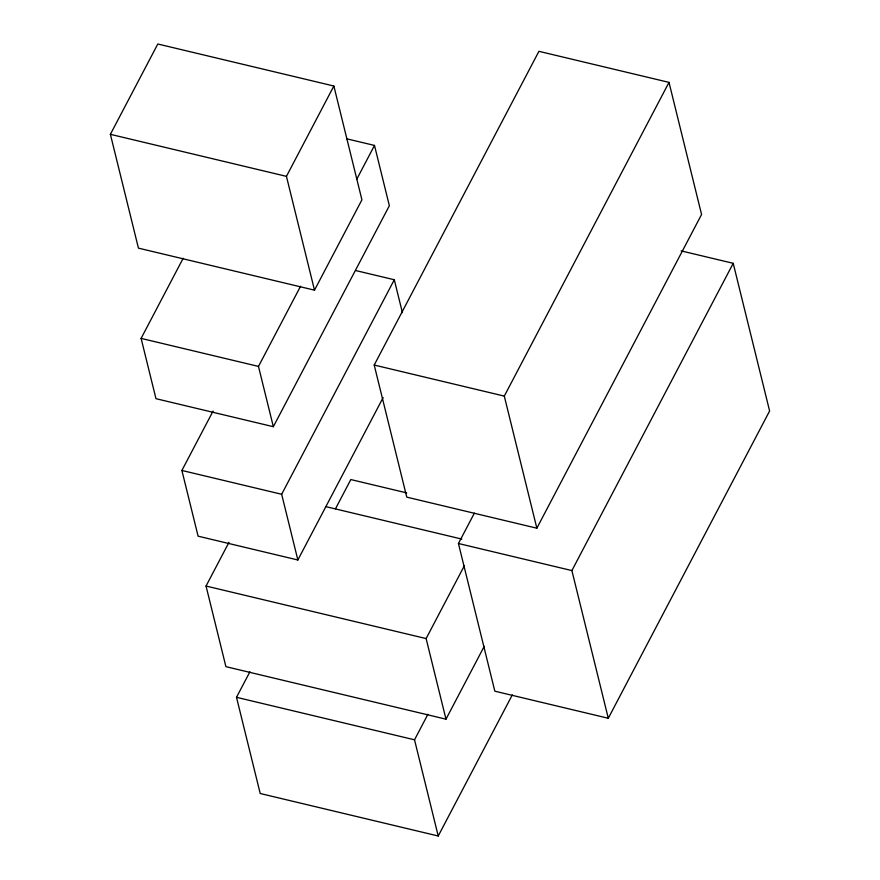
<?xml version="1.0" encoding="UTF-8"?>
<svg xmlns="http://www.w3.org/2000/svg" width="880" height="880" viewBox="0 0 880 880"><rect width="100%" height="100%" fill="white"/><g stroke="black" fill="none" stroke-linecap="round" stroke-linejoin="round"><path stroke-width="1.32" d="M110.385 134.321L157.806 44L333.861 86.02L361.922 199.837L314.501 290.158L138.435 248.138L110.385 134.321L286.44 176.352L314.501 290.158M346.489 138.754L374.495 145.431L389.356 205.722L273.339 426.701L155.969 398.684L141.108 338.393L183.183 258.258M286.44 176.352L333.861 86.02M383.13 397.584L297.858 559.988L198.099 536.173L181.896 470.459L213.081 411.07M273.339 426.701L258.478 366.41L300.553 286.275M356.653 179.432L374.495 145.431M484.253 646.294L445.984 719.18L225.907 666.655L206.041 586.036L228.998 542.3M297.858 559.988L281.666 494.274L394.295 279.752L355.718 270.545M374.209 365.046L538.923 51.326L669.009 82.379L701.569 214.478L536.855 528.198L406.769 497.145L374.209 365.046L504.295 396.099L536.855 528.198M512.314 694.892L438.229 836L260.216 793.507L236.5 697.312L249.92 671.77M335.5 508.761L350.823 479.556L406.626 492.877M504.295 396.099L669.009 82.379M681.153 250.888L733.216 263.318L769.615 410.993L608.289 718.267L494.835 691.185L458.436 543.499L474.375 513.139M445.984 719.18L426.118 638.572L464.387 565.675M438.229 836L414.524 739.805L427.933 714.252M608.289 718.267L571.89 570.581L733.216 263.318M141.108 338.393L258.478 366.41M181.896 470.459L281.666 494.274M325.787 506.616L461.835 539.088M458.436 543.499L571.89 570.581M206.041 586.036L426.118 638.572M236.5 697.312L414.524 739.805M394.295 279.752L402.391 312.609"/></g></svg>
